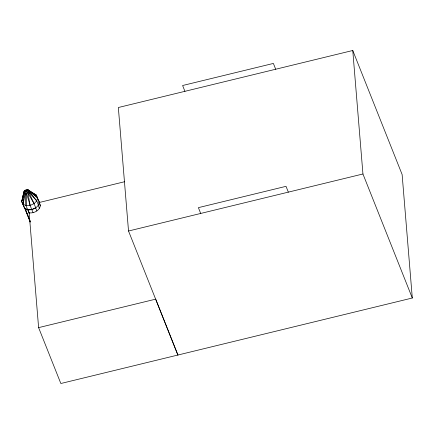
<?xml version="1.0" encoding="UTF-8"?>
<svg xmlns="http://www.w3.org/2000/svg" width="434" height="434" viewBox="0 0 434 434"><rect width="100%" height="100%" fill="white"/><g stroke="black" fill="none" stroke-linecap="round" stroke-linejoin="round"><path stroke-width="0.65" d="M27.754 209.91L26.045 205.618L26.599 193.515L24.988 190.32L27.63 189.68L36.277 195.121L39.31 202.043L38.463 205.201L35.778 207.957L31.828 209.714L27.754 209.91L24.733 208.542L21.7 201.62L24.109 191.226L24.988 190.32L27.63 189.68L36.277 195.121L37.742 198.799M24.733 208.542L23.024 204.251L24.266 193.125L24.988 190.32L28.622 190.125L37.601 197.752L36.754 200.909L34.069 203.665L30.125 205.423L26.045 205.618L23.024 204.251L21.7 201.62L24.109 191.226M22.546 198.463L23.827 192.262L24.988 190.32L29.056 190.993L37.601 197.752M23.024 204.251L25.259 193.575L24.988 190.32L28.78 192.029L36.754 200.909L38.463 205.201M23.827 192.262L24.266 193.125L25.259 193.575L26.599 193.515L28.78 192.029L29.056 190.993L28.622 190.125M21.7 201.62L24.266 193.125M32.349 209.226L35.045 208.027M29.116 212.514L38.61 327.632L60.841 383.51L412.3 298.012L402.123 174.517L352.766 50.49L118.341 107.518L128.524 231.013L177.88 355.039M39.033 202.548L124.536 181.743M128.524 231.013L362.943 173.985L352.766 50.49M38.61 327.632L155.687 299.151L177.924 355.028M28.563 209.622L31.812 209.47L33.06 212.611M33.857 194.031L36.277 195.121M26.176 208.868L27.912 209.655L29.409 213.419M29.143 212.812L29.17 212.823A7.92 5.382 -21.7 0 0 38.317 209.72A7.92 5.382 -21.7 0 0 38.962 202.781M27.63 189.68L29.675 191.161M24.988 190.32L27.895 192.935L34.069 203.665L35.778 207.957M29.056 190.993L36.754 200.909M37.986 199.412L39.31 202.043M28.78 192.029L34.069 203.665M362.943 173.985L412.3 298.012M275.693 69.239L273.387 63.429L182.611 85.514L184.922 91.319M288.333 192.137L286.022 186.332L198.392 207.647L200.703 213.457M38.968 202.13L40.465 205.895M38.154 205.152L39.407 208.293M35.588 207.783L36.836 210.924M26.599 193.515L30.125 205.423L31.828 209.714M30.266 221.535L25.015 208.347L30.206 221.535M24.25 207.083L30.25 222.159M27.912 209.655L29.268 213.457M27.895 192.935L30.125 205.423M25.259 193.575L26.045 205.618"/></g></svg>
